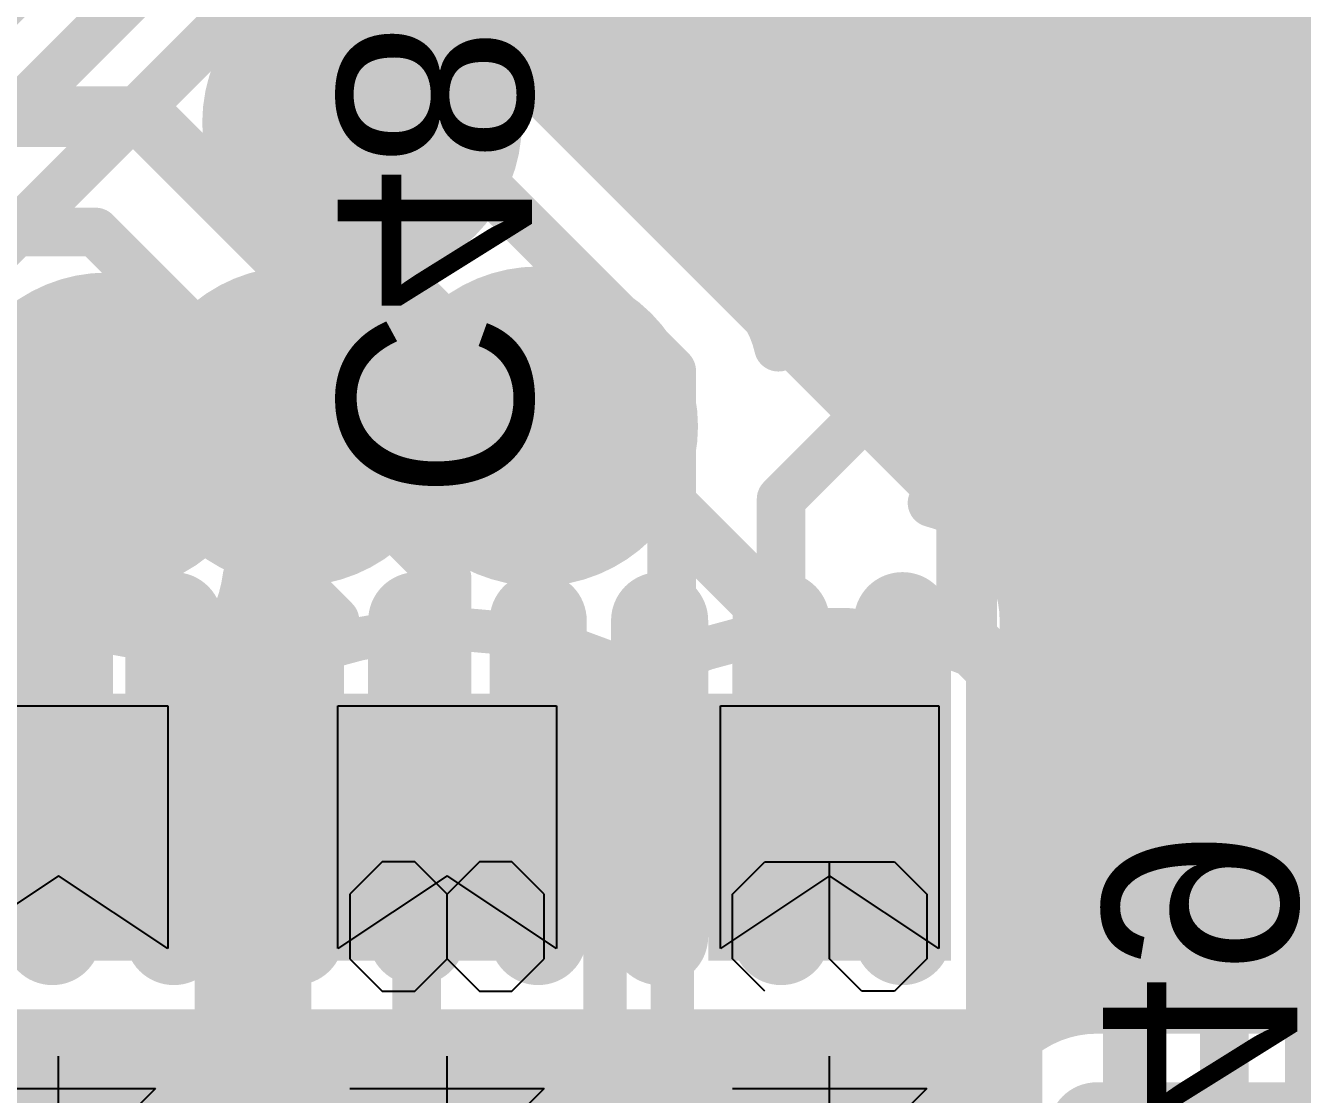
# Model space of a CAD drawing. Header units: millimetres. Extents: x 0.11 to 5.67, y 0.55 to 4.24.
# Drawn here: x 3.1118 to 3.3188, y 2.0423 to 2.2155 of the extents above; entities that cross this region are included whole.
import ezdxf

# ---------------------------------------------------------------- set-up
doc = ezdxf.new("R2010")
doc.units = ezdxf.units.MM
doc.header["$MEASUREMENT"] = 0
for name, color, linetype in [('BottomLayer', 5, 'Continuous'), ('BottomOverlay', 54, 'Continuous'), ('BottomPaste', 16, 'Continuous'), ('BottomSolder', 6, 'Continuous'), ('InternalPlane1', 76, 'Continuous'), ('InternalPlane2', 16, 'Continuous'), ('Mechanical3', 76, 'Continuous'), ('MultiLayer', 9, 'Continuous'), ('TopLayer', 1, 'Continuous'), ('TopOverlay', 2, 'Continuous'), ('TopPaste', 8, 'Continuous'), ('TopSolder', 216, 'Continuous'), ('ViaHoleLayer', 16, 'Continuous')]:
    doc.layers.add(name, color=color, linetype=linetype)

# ---------------------------------------------------------------- blocks, each defined once
blk = doc.blocks.new('LQFP48_192')
at = {"layer": 'TopLayer', "const_width": 0.011811}
for points in [[(-0.0295276, 0.1909448), (-0.0295276, 0.1397638)], [(-0.0098425, 0.1909448), (-0.0098425, 0.1397638)], [(0.0098425, 0.1909448), (0.0098425, 0.1397638)], [(0.0295276, 0.1909448), (0.0295276, 0.1397638)], [(0.0492126, 0.1909448), (0.0492126, 0.1397638)], [(0.0688976, 0.1909448), (0.0688976, 0.1397638)], [(0.0885827, 0.1909448), (0.0885827, 0.1397638)], [(0.1082677, 0.1909448), (0.1082677, 0.1397638)], [(0.1909448, 0.1082677), (0.1397638, 0.1082677)]]:
    blk.add_lwpolyline(points, dxfattribs=at)
at = {"layer": 'TopLayer', "const_width": 0.0059055}
for points in [[(-0.0324803, 0.1909448, 1), (-0.0265749, 0.1909448, 1)], [(-0.0127952, 0.1909448, 1), (-0.0068898, 0.1909448, 1)], [(0.0068898, 0.1909448, 1), (0.0127952, 0.1909448, 1)], [(0.0265749, 0.1909448, 1), (0.0324803, 0.1909448, 1)], [(0.0462599, 0.1909448, 1), (0.0521653, 0.1909448, 1)], [(0.0659449, 0.1909448, 1), (0.0718503, 0.1909448, 1)], [(0.08563, 0.1909448, 1), (0.0915354, 0.1909448, 1)], [(0.105315, 0.1909448, 1), (0.1112204, 0.1909448, 1)], [(-0.0324803, 0.1397638, 1), (-0.0265749, 0.1397638, 1)], [(-0.0127952, 0.1397638, 1), (-0.0068898, 0.1397638, 1)], [(0.0068898, 0.1397638, 1), (0.0127952, 0.1397638, 1)], [(0.0265749, 0.1397638, 1), (0.0324803, 0.1397638, 1)], [(0.0462599, 0.1397638, 1), (0.0521653, 0.1397638, 1)], [(0.0659449, 0.1397638, 1), (0.0718503, 0.1397638, 1)], [(0.08563, 0.1397638, 1), (0.0915354, 0.1397638, 1)], [(0.105315, 0.1397638, 1), (0.1112204, 0.1397638, 1)], [(0.1368111, 0.1082677, 1), (0.1427165, 0.1082677, 1)]]:
    blk.add_lwpolyline(points, format="xyb", close=True, dxfattribs=at)
at = {"layer": 'TopOverlay', "const_width": 0.007874}
for points in [[(-0.1181102, 0.1181102), (0.1181102, 0.1181102)], [(0.1181102, -0.1181102), (0.1181102, 0.1181102)]]:
    blk.add_lwpolyline(points, dxfattribs=at)
at = {"layer": 'TopOverlay', "const_width": 0.003937}
blk.add_lwpolyline([(0.1161417, 0.1181102, 1), (0.1200787, 0.1181102, 1)], format="xyb", close=True, dxfattribs=at)
blk.add_lwpolyline([(0.1161417, 0.1181102, 1), (0.1200787, 0.1181102, 1)], format="xyb", close=True, dxfattribs=at)
at = {"layer": 'TopPaste', "const_width": 0.011811}
for points in [[(-0.0295276, 0.1909448), (-0.0295276, 0.1397638)], [(-0.0098425, 0.1909448), (-0.0098425, 0.1397638)], [(0.0098425, 0.1909448), (0.0098425, 0.1397638)], [(0.0295276, 0.1909448), (0.0295276, 0.1397638)], [(0.0492126, 0.1909448), (0.0492126, 0.1397638)], [(0.0688976, 0.1909448), (0.0688976, 0.1397638)], [(0.0885827, 0.1909448), (0.0885827, 0.1397638)], [(0.1082677, 0.1909448), (0.1082677, 0.1397638)], [(0.1909448, 0.1082677), (0.1397638, 0.1082677)]]:
    blk.add_lwpolyline(points, dxfattribs=at)
at = {"layer": 'TopPaste', "const_width": 0.0059055}
for points in [[(-0.0324803, 0.1909448, 1), (-0.0265749, 0.1909448, 1)], [(-0.0127952, 0.1909448, 1), (-0.0068898, 0.1909448, 1)], [(0.0068898, 0.1909448, 1), (0.0127952, 0.1909448, 1)], [(0.0265749, 0.1909448, 1), (0.0324803, 0.1909448, 1)], [(0.0462599, 0.1909448, 1), (0.0521653, 0.1909448, 1)], [(0.0659449, 0.1909448, 1), (0.0718503, 0.1909448, 1)], [(0.08563, 0.1909448, 1), (0.0915354, 0.1909448, 1)], [(0.105315, 0.1909448, 1), (0.1112204, 0.1909448, 1)], [(-0.0324803, 0.1397638, 1), (-0.0265749, 0.1397638, 1)], [(-0.0127952, 0.1397638, 1), (-0.0068898, 0.1397638, 1)], [(0.0068898, 0.1397638, 1), (0.0127952, 0.1397638, 1)], [(0.0265749, 0.1397638, 1), (0.0324803, 0.1397638, 1)], [(0.0462599, 0.1397638, 1), (0.0521653, 0.1397638, 1)], [(0.0659449, 0.1397638, 1), (0.0718503, 0.1397638, 1)], [(0.08563, 0.1397638, 1), (0.0915354, 0.1397638, 1)], [(0.105315, 0.1397638, 1), (0.1112204, 0.1397638, 1)], [(0.1368111, 0.1082677, 1), (0.1427165, 0.1082677, 1)]]:
    blk.add_lwpolyline(points, format="xyb", close=True, dxfattribs=at)
at = {"layer": 'TopSolder', "const_width": 0.015748}
for points in [[(-0.0295276, 0.1909448), (-0.0295276, 0.1397638)], [(-0.0098425, 0.1909448), (-0.0098425, 0.1397638)], [(0.0098425, 0.1909448), (0.0098425, 0.1397638)], [(0.0295276, 0.1909448), (0.0295276, 0.1397638)], [(0.0492126, 0.1909448), (0.0492126, 0.1397638)], [(0.0688976, 0.1909448), (0.0688976, 0.1397638)], [(0.0885827, 0.1909448), (0.0885827, 0.1397638)], [(0.1082677, 0.1909448), (0.1082677, 0.1397638)], [(0.1909448, 0.1082677), (0.1397638, 0.1082677)]]:
    blk.add_lwpolyline(points, dxfattribs=at)
at = {"layer": 'TopSolder', "const_width": 0.007874}
for points in [[(-0.0334646, 0.1909448, 1), (-0.0255906, 0.1909448, 1)], [(-0.0137795, 0.1909448, 1), (-0.0059055, 0.1909448, 1)], [(0.0059055, 0.1909448, 1), (0.0137795, 0.1909448, 1)], [(0.0255906, 0.1909448, 1), (0.0334646, 0.1909448, 1)], [(0.0452756, 0.1909448, 1), (0.0531496, 0.1909448, 1)], [(0.0649606, 0.1909448, 1), (0.0728346, 0.1909448, 1)], [(0.0846457, 0.1909448, 1), (0.0925197, 0.1909448, 1)], [(0.1043307, 0.1909448, 1), (0.1122047, 0.1909448, 1)], [(-0.0334646, 0.1397638, 1), (-0.0255906, 0.1397638, 1)], [(-0.0137795, 0.1397638, 1), (-0.0059055, 0.1397638, 1)], [(0.0059055, 0.1397638, 1), (0.0137795, 0.1397638, 1)], [(0.0255906, 0.1397638, 1), (0.0334646, 0.1397638, 1)], [(0.0452756, 0.1397638, 1), (0.0531496, 0.1397638, 1)], [(0.0649606, 0.1397638, 1), (0.0728346, 0.1397638, 1)], [(0.0846457, 0.1397638, 1), (0.0925197, 0.1397638, 1)], [(0.1043307, 0.1397638, 1), (0.1122047, 0.1397638, 1)], [(0.1358268, 0.1082677, 1), (0.1437008, 0.1082677, 1)]]:
    blk.add_lwpolyline(points, format="xyb", close=True, dxfattribs=at)
blk = doc.blocks.new('CC0603_B_231')
at = {"layer": 'BottomLayer'}
for points in [[(-0.0531496, -0.0177165), (-0.0137796, -0.0177165), (-0.0531496, 0.0177165), (-0.0137796, 0.0177165)], [(0.0531495, 0.0177165), (0.0137795, 0.0177165), (0.0531495, -0.0177165), (0.0137795, -0.0177165)]]:
    blk.add_solid(points, dxfattribs=at)
at = {"layer": 'BottomOverlay', "const_width": 0.0070079}
for points in [[(-0.0599646, 0.0255), (0.0600354, 0.0255)], [(-0.0600394, -0.0255906), (0.0600393, -0.0255906)]]:
    blk.add_lwpolyline(points, dxfattribs=at)
at = {"layer": 'BottomOverlay', "const_width": 0.0035039}
for points in [[(-0.0617166, 0.0255, 1), (-0.0582126, 0.0255, 1)], [(0.0582834, 0.0255, 1), (0.0617874, 0.0255, 1)], [(-0.062104, 0.0254697, 1), (-0.0586, 0.0254697, 1)], [(0.0586708, 0.0254697, 1), (0.0621748, 0.0254697, 1)], [(-0.0620595, -0.025576, 1), (-0.0585555, -0.025576, 1)], [(-0.0617914, -0.0255906, 1), (-0.0582874, -0.0255906, 1)], [(0.0582873, -0.0255906, 1), (0.0617913, -0.0255906, 1)], [(0.0586263, -0.025576, 1), (0.0621303, -0.025576, 1)]]:
    blk.add_lwpolyline(points, format="xyb", close=True, dxfattribs=at)
at = {"layer": 'BottomOverlay', "const_width": 0.0070079}
for points in [[(-0.0603075, -0.025576, -0.2011811506940102), (-0.060352, 0.0254697)], [(0.0604228, 0.0254697, -0.2011811506940102), (0.0603783, -0.025576)]]:
    blk.add_lwpolyline(points, format="xyb", dxfattribs=at)
at = {"layer": 'BottomPaste'}
for p, q in [((-0.0531496, -0.0177165), (-0.0531496, 0.0177165)), ((-0.0531496, 0.0177165), (-0.0137796, 0.0177165)), ((-0.0137796, 0.0177165), (-0.0255906, 0)), ((0.0255905, 0), (0.0137795, 0.0177165)), ((0.0137795, 0.0177165), (0.0531495, 0.0177165)), ((0.0531495, 0.0177165), (0.0531495, -0.0177165)), ((-0.0255906, 0), (-0.0137796, -0.0177165)), ((0.0137795, -0.0177165), (0.0255905, 0)), ((-0.0137796, -0.0177165), (-0.0531496, -0.0177165)), ((0.0531495, -0.0177165), (0.0137795, -0.0177165))]:
    blk.add_line(p, q, dxfattribs=at)
at = {"layer": 'BottomSolder'}
for points in [[(-0.0551181, -0.019685), (-0.0118111, -0.019685), (-0.0551181, 0.019685), (-0.0118111, 0.019685)], [(0.055118, 0.019685), (0.011811, 0.019685), (0.055118, -0.019685), (0.011811, -0.019685)]]:
    blk.add_solid(points, dxfattribs=at)
at = {"layer": 'Mechanical3'}
for p, q in [((-0.0561024, 0.0105003), (-0.0508547, 0.015748)), ((-0.0508547, 0.015748), (-0.0403594, 0.015748)), ((-0.0403594, 0.015748), (-0.0351118, 0.0105003)), ((-0.0088735, 0.015748), (-0.0088735, -0.0157379)), ((0.0068694, 0.0105003), (0.0121171, 0.015748)), ((0.0121171, 0.015748), (0.0226124, 0.015748)), ((0.0226124, 0.015748), (0.02786, 0.0105003)), ((-0.0561024, -0.0104903), (-0.0561024, 0.0105003)), ((0.02786, 0.0105003), (0.02786, -0.0104903)), ((-0.0088735, -0.0157379), (-0.0246165, 5e-06)), ((-0.0246165, 5e-06), (-0.0036259, 5e-06)), ((0.0068694, -0.0052426), (0.0121171, 5e-06)), ((0.0121171, 5e-06), (0.02786, 5e-06)), ((0.0068694, -0.0104903), (0.0068694, -0.0052426)), ((-0.0508547, -0.0157379), (-0.0561024, -0.0104903)), ((-0.0351118, -0.0104903), (-0.0403594, -0.0157379)), ((0.0121171, -0.0157379), (0.0068694, -0.0104903)), ((0.02786, -0.0104903), (0.0226124, -0.0157379)), ((-0.0403594, -0.0157379), (-0.0508547, -0.0157379)), ((0.0226124, -0.0157379), (0.0121171, -0.0157379))]:
    blk.add_line(p, q, dxfattribs=at)
blk = doc.blocks.new('CC0603_B_232')
at = {"layer": 'BottomLayer'}
for points in [[(-0.0531496, -0.0177165), (-0.0137796, -0.0177165), (-0.0531496, 0.0177165), (-0.0137796, 0.0177165)], [(0.0531495, 0.0177165), (0.0137795, 0.0177165), (0.0531495, -0.0177165), (0.0137795, -0.0177165)]]:
    blk.add_solid(points, dxfattribs=at)
at = {"layer": 'BottomOverlay', "const_width": 0.0070079}
for points in [[(-0.0599646, 0.0255), (0.0600354, 0.0255)], [(-0.0600394, -0.0255906), (0.0600393, -0.0255906)]]:
    blk.add_lwpolyline(points, dxfattribs=at)
at = {"layer": 'BottomOverlay', "const_width": 0.0035039}
for points in [[(-0.0617166, 0.0255, 1), (-0.0582126, 0.0255, 1)], [(0.0582834, 0.0255, 1), (0.0617874, 0.0255, 1)], [(-0.062104, 0.0254697, 1), (-0.0586, 0.0254697, 1)], [(0.0586708, 0.0254697, 1), (0.0621748, 0.0254697, 1)], [(-0.0620595, -0.025576, 1), (-0.0585555, -0.025576, 1)], [(-0.0617914, -0.0255906, 1), (-0.0582874, -0.0255906, 1)], [(0.0582873, -0.0255906, 1), (0.0617913, -0.0255906, 1)], [(0.0586263, -0.025576, 1), (0.0621303, -0.025576, 1)]]:
    blk.add_lwpolyline(points, format="xyb", close=True, dxfattribs=at)
at = {"layer": 'BottomOverlay', "const_width": 0.0070079}
for points in [[(-0.0603075, -0.025576, -0.2011811506940102), (-0.060352, 0.0254697)], [(0.0604228, 0.0254697, -0.2011811506940102), (0.0603783, -0.025576)]]:
    blk.add_lwpolyline(points, format="xyb", dxfattribs=at)
at = {"layer": 'BottomPaste'}
for p, q in [((-0.0531496, -0.0177165), (-0.0531496, 0.0177165)), ((-0.0531496, 0.0177165), (-0.0137796, 0.0177165)), ((-0.0137796, 0.0177165), (-0.0255906, 0)), ((0.0255905, 0), (0.0137795, 0.0177165)), ((0.0137795, 0.0177165), (0.0531495, 0.0177165)), ((0.0531495, 0.0177165), (0.0531495, -0.0177165)), ((-0.0255906, 0), (-0.0137796, -0.0177165)), ((0.0137795, -0.0177165), (0.0255905, 0)), ((-0.0137796, -0.0177165), (-0.0531496, -0.0177165)), ((0.0531495, -0.0177165), (0.0137795, -0.0177165))]:
    blk.add_line(p, q, dxfattribs=at)
at = {"layer": 'BottomSolder'}
for points in [[(-0.0551181, -0.019685), (-0.0118111, -0.019685), (-0.0551181, 0.019685), (-0.0118111, 0.019685)], [(0.055118, 0.019685), (0.011811, 0.019685), (0.055118, -0.019685), (0.011811, -0.019685)]]:
    blk.add_solid(points, dxfattribs=at)
at = {"layer": 'Mechanical3'}
for p, q in [((-0.0561024, 0.0105003), (-0.0508547, 0.015748)), ((-0.0508547, 0.015748), (-0.0403594, 0.015748)), ((-0.0403594, 0.015748), (-0.0351118, 0.0105003)), ((-0.0088735, 0.015748), (-0.0088735, -0.0157379)), ((0.0121171, 0.015748), (0.0068694, 0.0105003)), ((0.0226124, 0.015748), (0.0121171, 0.015748)), ((0.02786, 0.0105003), (0.0226124, 0.015748)), ((-0.0561024, -0.0104903), (-0.0561024, 0.0105003)), ((0.0068694, 0.0105003), (0.0068694, 0.0052527)), ((0.02786, 0.0052527), (0.02786, 0.0105003)), ((0.0068694, 0.0052527), (0.0121171, 5e-06)), ((0.0226124, 5e-06), (0.02786, 0.0052527)), ((-0.0088735, -0.0157379), (-0.0246165, 5e-06)), ((-0.0246165, 5e-06), (-0.0036259, 5e-06)), ((0.0121171, 5e-06), (0.0068694, -0.0052426)), ((0.0121171, 5e-06), (0.0226124, 5e-06)), ((0.02786, -0.0052426), (0.0226124, 5e-06)), ((0.0068694, -0.0052426), (0.0068694, -0.0104903)), ((0.02786, -0.0104903), (0.02786, -0.0052426)), ((-0.0508547, -0.0157379), (-0.0561024, -0.0104903)), ((-0.0351118, -0.0104903), (-0.0403594, -0.0157379)), ((0.0068694, -0.0104903), (0.0121171, -0.0157379)), ((0.0226124, -0.0157379), (0.02786, -0.0104903)), ((-0.0403594, -0.0157379), (-0.0508547, -0.0157379)), ((0.0121171, -0.0157379), (0.0226124, -0.0157379))]:
    blk.add_line(p, q, dxfattribs=at)
blk = doc.blocks.new('CC0603_B_275')
at = {"layer": 'BottomLayer'}
for points in [[(-0.0531496, -0.0177165), (-0.0137796, -0.0177165), (-0.0531496, 0.0177165), (-0.0137796, 0.0177165)], [(0.0531495, 0.0177165), (0.0137795, 0.0177165), (0.0531495, -0.0177165), (0.0137795, -0.0177165)]]:
    blk.add_solid(points, dxfattribs=at)
at = {"layer": 'BottomOverlay', "const_width": 0.0070079}
for points in [[(-0.0599646, 0.0255), (0.0600354, 0.0255)], [(-0.0600394, -0.0255906), (0.0600393, -0.0255906)]]:
    blk.add_lwpolyline(points, dxfattribs=at)
at = {"layer": 'BottomOverlay', "const_width": 0.0035039}
for points in [[(-0.0617166, 0.0255, 1), (-0.0582126, 0.0255, 1)], [(0.0582834, 0.0255, 1), (0.0617874, 0.0255, 1)], [(-0.062104, 0.0254697, 1), (-0.0586, 0.0254697, 1)], [(0.0586708, 0.0254697, 1), (0.0621748, 0.0254697, 1)], [(-0.0620595, -0.025576, 1), (-0.0585555, -0.025576, 1)], [(-0.0617914, -0.0255906, 1), (-0.0582874, -0.0255906, 1)], [(0.0582873, -0.0255906, 1), (0.0617913, -0.0255906, 1)], [(0.0586263, -0.025576, 1), (0.0621303, -0.025576, 1)]]:
    blk.add_lwpolyline(points, format="xyb", close=True, dxfattribs=at)
at = {"layer": 'BottomOverlay', "const_width": 0.0070079}
for points in [[(-0.0603075, -0.025576, -0.2011811506940102), (-0.060352, 0.0254697)], [(0.0604228, 0.0254697, -0.2011811506940102), (0.0603783, -0.025576)]]:
    blk.add_lwpolyline(points, format="xyb", dxfattribs=at)
at = {"layer": 'BottomPaste'}
for p, q in [((-0.0531496, -0.0177165), (-0.0531496, 0.0177165)), ((-0.0531496, 0.0177165), (-0.0137796, 0.0177165)), ((-0.0137796, 0.0177165), (-0.0255906, 0)), ((0.0255905, 0), (0.0137795, 0.0177165)), ((0.0137795, 0.0177165), (0.0531495, 0.0177165)), ((0.0531495, 0.0177165), (0.0531495, -0.0177165)), ((-0.0255906, 0), (-0.0137796, -0.0177165)), ((0.0137795, -0.0177165), (0.0255905, 0)), ((-0.0137796, -0.0177165), (-0.0531496, -0.0177165)), ((0.0531495, -0.0177165), (0.0137795, -0.0177165))]:
    blk.add_line(p, q, dxfattribs=at)
at = {"layer": 'BottomSolder'}
for points in [[(-0.0551181, -0.019685), (-0.0118111, -0.019685), (-0.0551181, 0.019685), (-0.0118111, 0.019685)], [(0.055118, 0.019685), (0.011811, 0.019685), (0.055118, -0.019685), (0.011811, -0.019685)]]:
    blk.add_solid(points, dxfattribs=at)
at = {"layer": 'Mechanical3'}
for p, q in [((-0.0561024, 0.0105003), (-0.0508547, 0.015748)), ((-0.0508547, 0.015748), (-0.0403594, 0.015748)), ((-0.0403594, 0.015748), (-0.0351118, 0.0105003)), ((-0.0088735, 0.015748), (-0.0088735, -0.0157379)), ((-0.0561024, -0.0104903), (-0.0561024, 0.0105003)), ((-0.0088735, -0.0157379), (-0.0246165, 5e-06)), ((-0.0246165, 5e-06), (-0.0036259, 5e-06)), ((-0.0508547, -0.0157379), (-0.0561024, -0.0104903)), ((-0.0351118, -0.0104903), (-0.0403594, -0.0157379)), ((-0.0403594, -0.0157379), (-0.0508547, -0.0157379))]:
    blk.add_line(p, q, dxfattribs=at)

msp = doc.modelspace()

# ---------------------------------------------------------------- linework, layer by layer
at = {"layer": 'BottomLayer'}
for points, const_width in [([(3.3198818, 1.9704725), (3.3198818, 2.5285434)], 0.007874), ([(3.3021653, 2.154445), (3.3021653, 2.5212049)], 0.007874), ([(3.1390574, 2.2625174), (3.2643272, 2.1372476)], 0.0098425), ([(3.1299213, 2.2362205), (3.1663386, 2.1998032)], 0.007874), ([(3.1927234, 2.2352982), (3.2439051, 2.1841165)], 0.007874), ([(3.2085395, 2.2194821), (3.3021653, 2.2194821)], 0.007874), ([(3.2164135, 2.2116081), (3.3021653, 2.2116081)], 0.007874), ([(3.2242875, 2.2037341), (3.3021653, 2.2037341)], 0.007874), ([(2.9360236, 2.2007874), (3.1309055, 2.2007874)], 0.0098425), ([(3.1309055, 2.2007874), (3.1545275, 2.1771654)], 0.0098425), ([(3.2321615, 2.1958601), (3.3021653, 2.1958601)], 0.007874), ([(3.2400355, 2.1879861), (3.2472887, 2.1879861)], 0.007874), ([(3.2822389, 2.1879861), (3.3021653, 2.1879861)], 0.007874), ([(2.9382018, 2.1820866), (3.1231423, 2.1820866)], 0.007874), ([(3.1231423, 2.1820866), (3.1546383, 2.1505906)], 0.007874), ([(3.287954, 2.1801121), (3.3021653, 2.1801121)], 0.007874), ([(3.1545275, 2.1771654), (3.1683071, 2.1771654)], 0.0098425), ([(3.1683071, 2.1771654), (3.1948819, 2.1505906)], 0.0098425), ([(3.2901841, 2.1722381), (3.3021653, 2.1722381)], 0.007874), ([(3.2647638, 2.1692913), (3.2854331, 2.148622)], 0.007874), ([(3.2903488, 2.1687613), (3.2979606, 2.1611495)], 0.007874), ([(3.294746, 2.1643641), (3.3021653, 2.1643641)], 0.007874), ([(3.1242468, 2.1488531), (3.125, 2.1496063)], 0.019685), ([(3.1242468, 2.1291681), (3.1242468, 2.1488531)], 0.019685), ([(3.1948819, 2.1505906), (3.1975184, 2.1479541)], 0.0098425), ([(3.1546383, 2.1505906), (3.1555118, 2.1505906)], 0.007874), ([(3.1555118, 2.1505906), (3.1801181, 2.1259843)], 0.007874), ([(3.1975184, 2.1479541), (3.2053924, 2.1479541)], 0.0098425), ([(3.2053924, 2.1479541), (3.2096457, 2.1437008)], 0.0098425), ([(3.2854331, 2.0875984), (3.2854331, 2.148622)], 0.007874), ([(3.2096457, 2.1437007), (3.2096457, 2.1437008)], 0.0098425), ([(3.2096457, 2.1437007), (3.2194881, 2.1338583)], 0.0098425), ([(3.2643272, 2.1161417), (3.2643272, 2.1372476)], 0.0098425), ([(3.1161417, 2.121063), (3.1242468, 2.1291681)], 0.019685), ([(3.2194881, 2.1338583), (3.2194882, 2.1338583)], 0.0098425), ([(3.2194882, 2.1338583), (3.242126, 2.1112205)], 0.0098425), ([(3.1161417, 2.0866142), (3.1161417, 2.121063)], 0.019685), ([(3.1801181, 2.0856299), (3.1801181, 2.1259843)], 0.007874), ([(3.1474971, 2.1249941), (3.1560533, 2.1249941)], 0.007874), ([(3.1560418, 2.1250056), (3.1619529, 2.1190945)], 0.007874), ([(3.1456132, 2.1190945), (3.148622, 2.1190945)], 0.007874), ([(3.148622, 2.0521653), (3.148622, 2.1190945)], 0.007874), ([(3.1486221, 2.0521653), (3.1486221, 2.1190945)], 0.007874), ([(3.1486221, 2.1190945), (3.1619529, 2.1190945)], 0.007874), ([(3.2643272, 2.1161417), (3.2706694, 2.1097995)], 0.0098425), ([(3.242126, 2.0856298), (3.242126, 2.1112205)], 0.0098425), ([(3.2706694, 2.07874), (3.2706694, 2.1097995)], 0.0098425), ([(3.1161417, 2.0866142), (3.117126, 2.0856299)], 0.019685), ([(3.2854331, 2.0875984), (3.3061023, 2.0669292)], 0.007874), ([(3.2706694, 2.07874), (3.2913386, 2.0580708)], 0.0098425), ([(3.3061023, 1.917212), (3.3061023, 2.0669292)], 0.007874), ([(3.2913386, 1.9330709), (3.2913386, 2.0580708)], 0.0098425), ([(3.0856299, 2.0521653), (3.148622, 2.0521653)], 0.007874), ([(3.1486221, 2.0521653), (3.2106299, 2.0521653)], 0.007874), ([(3.2106299, 2.0521652), (3.2707974, 2.0521652)], 0.007874), ([(3.0875984, 2.0501969), (3.1466536, 2.0501969)], 0.007874), ([(3.1466536, 1.9872047), (3.1466536, 2.0501969)], 0.007874), ([(3.1505905, 2.0501969), (3.2096457, 2.0501969)], 0.007874), ([(3.1505905, 1.9872047), (3.1505905, 2.0501969)], 0.007874), ([(3.2096457, 1.9872047), (3.2096457, 2.0501969)], 0.007874), ([(3.2125984, 2.0501968), (3.2716536, 2.0501968)], 0.007874), ([(3.2125984, 1.9872046), (3.2125984, 2.0501968)], 0.007874), ([(3.2716536, 1.9872046), (3.2716536, 2.0501968)], 0.007874), ([(3.2726379, 1.9721289), (3.2726379, 2.0503247)], 0.007874), ([(3.117126, 2.0187008), (3.117126, 2.0462598)], 0.007874), ([(3.1466536, 2.0462541), (3.1505905, 2.0462541)], 0.007874), ([(3.1801181, 2.0187008), (3.1801181, 2.0462598)], 0.007874), ([(3.242126, 2.0187007), (3.242126, 2.0462597)], 0.007874), ([(3.1466536, 2.0383801), (3.1505905, 2.0383801)], 0.007874)]:
    msp.add_lwpolyline(points, dxfattribs=dict(at, const_width=const_width))
for points, const_width in [([(3.214445, 2.2116081, 1), (3.218382, 2.2116081, 1)], 0.003937), ([(3.3001968, 2.2116081, 1), (3.3041338, 2.2116081, 1)], 0.003937), ([(3.1604331, 2.1998032, 1), (3.1722441, 2.1998032, 1)], 0.011811), ([(3.222319, 2.2037341, 1), (3.226256, 2.2037341, 1)], 0.003937), ([(3.3001968, 2.2037341, 1), (3.3041338, 2.2037341, 1)], 0.003937), ([(3.1284449, 2.2007874, 1), (3.1333661, 2.2007874, 1)], 0.0049212), ([(3.1284449, 2.2007874, 1), (3.1333661, 2.2007874, 1)], 0.0049212), ([(3.1643701, 2.1998032, 1), (3.1683071, 2.1998032, 1)], 0.003937), ([(3.230193, 2.1958601, 1), (3.23413, 2.1958601, 1)], 0.003937), ([(3.3001968, 2.1958601, 1), (3.3041338, 2.1958601, 1)], 0.003937), ([(3.238067, 2.1879861, 1), (3.242004, 2.1879861, 1)], 0.003937), ([(3.2453202, 2.1879861, 1), (3.2492572, 2.1879861, 1)], 0.003937), ([(3.2802704, 2.1879861, 1), (3.2842074, 2.1879861, 1)], 0.003937), ([(3.3001968, 2.1879861, 1), (3.3041338, 2.1879861, 1)], 0.003937), ([(3.2419366, 2.1841165, 1), (3.2458736, 2.1841165, 1)], 0.003937), ([(3.2419366, 2.1841165, 1), (3.2458736, 2.1841165, 1)], 0.003937), ([(3.1211738, 2.1820866, 1), (3.1251108, 2.1820866, 1)], 0.003937), ([(3.1211738, 2.1820866, 1), (3.1251108, 2.1820866, 1)], 0.003937), ([(3.2859855, 2.1801121, 1), (3.2899225, 2.1801121, 1)], 0.003937), ([(3.3001968, 2.1801121, 1), (3.3041338, 2.1801121, 1)], 0.003937), ([(3.1520669, 2.1771654, 1), (3.1569881, 2.1771654, 1)], 0.0049212), ([(3.1520669, 2.1771654, 1), (3.1569881, 2.1771654, 1)], 0.0049212), ([(3.1658465, 2.1771654, 1), (3.1707677, 2.1771654, 1)], 0.0049212), ([(3.1658465, 2.1771654, 1), (3.1707677, 2.1771654, 1)], 0.0049212), ([(3.2588583, 2.1692913, 1), (3.2706693, 2.1692913, 1)], 0.011811), ([(3.2882156, 2.1722381, 1), (3.2921526, 2.1722381, 1)], 0.003937), ([(3.3001968, 2.1722381, 1), (3.3041338, 2.1722381, 1)], 0.003937), ([(3.2627953, 2.1692913, 1), (3.2667323, 2.1692913, 1)], 0.003937), ([(3.2883803, 2.1687613, 1), (3.2923173, 2.1687613, 1)], 0.003937), ([(3.2883858, 2.1692913, 1), (3.2923228, 2.1692913, 1)], 0.003937), ([(3.2927775, 2.1643641, 1), (3.2967145, 2.1643641, 1)], 0.003937), ([(3.3001968, 2.1643641, 1), (3.3041338, 2.1643641, 1)], 0.003937), ([(3.2959921, 2.1611495, 1), (3.2999291, 2.1611495, 1)], 0.003937), ([(3.2959921, 2.1611495, 1), (3.2999291, 2.1611495, 1)], 0.003937), ([(3.2959921, 2.1611495, 1), (3.2999291, 2.1611495, 1)], 0.003937), ([(3.1190945, 2.1496063, 1), (3.1309055, 2.1496063, 1)], 0.011811), ([(3.1496063, 2.1505906, 1), (3.1614173, 2.1505906, 1)], 0.011811), ([(3.1889764, 2.1505906, 1), (3.2007874, 2.1505906, 1)], 0.011811), ([(3.1200788, 2.1496063, 1), (3.1299212, 2.1496063, 1)], 0.0098425), ([(3.1193256, 2.1488531, 1), (3.129168, 2.1488531, 1)], 0.0098425), ([(3.1193256, 2.1488531, 1), (3.129168, 2.1488531, 1)], 0.0098425), ([(3.3001968, 2.154445, 1), (3.3041338, 2.154445, 1)], 0.003937), ([(3.3001968, 2.154445, 1), (3.3041338, 2.154445, 1)], 0.003937), ([(3.3001968, 2.154445, 1), (3.3041338, 2.154445, 1)], 0.003937), ([(3.1924213, 2.1505906, 1), (3.1973425, 2.1505906, 1)], 0.0049212), ([(3.1924213, 2.1505906, 1), (3.1973425, 2.1505906, 1)], 0.0049212), ([(3.1526698, 2.1505906, 1), (3.1566068, 2.1505906, 1)], 0.003937), ([(3.1526698, 2.1505906, 1), (3.1566068, 2.1505906, 1)], 0.003937), ([(3.1535433, 2.1505906, 1), (3.1574803, 2.1505906, 1)], 0.003937), ([(3.1535433, 2.1505906, 1), (3.1574803, 2.1505906, 1)], 0.003937), ([(3.1950578, 2.1479541, 1), (3.199979, 2.1479541, 1)], 0.0049212), ([(3.1950578, 2.1479541, 1), (3.199979, 2.1479541, 1)], 0.0049212), ([(3.2029318, 2.1479541, 1), (3.207853, 2.1479541, 1)], 0.0049212), ([(3.2029318, 2.1479541, 1), (3.207853, 2.1479541, 1)], 0.0049212), ([(3.2834646, 2.148622, 1), (3.2874016, 2.148622, 1)], 0.003937), ([(3.2834646, 2.148622, 1), (3.2874016, 2.148622, 1)], 0.003937), ([(3.2071851, 2.1437008, 1), (3.2121063, 2.1437008, 1)], 0.0049212), ([(3.2071851, 2.1437008, 1), (3.2121063, 2.1437008, 1)], 0.0049212), ([(3.2071851, 2.1437007, 1), (3.2121063, 2.1437007, 1)], 0.0049212), ([(3.2071851, 2.1437007, 1), (3.2121063, 2.1437007, 1)], 0.0049212), ([(3.2618666, 2.1372476, 1), (3.2667878, 2.1372476, 1)], 0.0049212), ([(3.2618666, 2.1372476, 1), (3.2667878, 2.1372476, 1)], 0.0049212), ([(3.1193256, 2.1291681, 1), (3.129168, 2.1291681, 1)], 0.0098425), ([(3.1193256, 2.1291681, 1), (3.129168, 2.1291681, 1)], 0.0098425), ([(3.2170275, 2.1338583, 1), (3.2219487, 2.1338583, 1)], 0.0049212), ([(3.2170275, 2.1338583, 1), (3.2219487, 2.1338583, 1)], 0.0049212), ([(3.2170276, 2.1338583, 1), (3.2219488, 2.1338583, 1)], 0.0049212), ([(3.2170276, 2.1338583, 1), (3.2219488, 2.1338583, 1)], 0.0049212), ([(3.1112205, 2.121063, 1), (3.1210629, 2.121063, 1)], 0.0098425), ([(3.1112205, 2.121063, 1), (3.1210629, 2.121063, 1)], 0.0098425), ([(3.1457164, 2.1262263, 1), (3.1496534, 2.1262263, 1)], 0.003937), ([(3.1457164, 2.1262263, 1), (3.1496534, 2.1262263, 1)], 0.003937), ([(3.1457165, 2.1262264, 1), (3.1496535, 2.1262264, 1)], 0.003937), ([(3.1781496, 2.1259843, 1), (3.1820866, 2.1259843, 1)], 0.003937), ([(3.1781496, 2.1259843, 1), (3.1820866, 2.1259843, 1)], 0.003937), ([(3.1455286, 2.1249941, 1), (3.1494656, 2.1249941, 1)], 0.003937), ([(3.1540733, 2.1250056, 1), (3.1580103, 2.1250056, 1)], 0.003937), ([(3.1540733, 2.1250056, 1), (3.1580103, 2.1250056, 1)], 0.003937), ([(3.1540848, 2.1249941, 1), (3.1580218, 2.1249941, 1)], 0.003937), ([(3.1436447, 2.1190945, 1), (3.1475817, 2.1190945, 1)], 0.003937), ([(3.1436447, 2.1190945, 1), (3.1475817, 2.1190945, 1)], 0.003937), ([(3.1436447, 2.1190945, 1), (3.1475817, 2.1190945, 1)], 0.003937), ([(3.1466535, 2.1190945, 1), (3.1505905, 2.1190945, 1)], 0.003937), ([(3.1466535, 2.1190945, 1), (3.1505905, 2.1190945, 1)], 0.003937), ([(3.1466536, 2.1190945, 1), (3.1505906, 2.1190945, 1)], 0.003937), ([(3.1466536, 2.1190945, 1), (3.1505906, 2.1190945, 1)], 0.003937), ([(3.1599844, 2.1190945, 1), (3.1639214, 2.1190945, 1)], 0.003937), ([(3.1599844, 2.1190945, 1), (3.1639214, 2.1190945, 1)], 0.003937), ([(3.2618666, 2.1161417, 1), (3.2667878, 2.1161417, 1)], 0.0049212), ([(3.2618666, 2.1161417, 1), (3.2667878, 2.1161417, 1)], 0.0049212), ([(3.2396654, 2.1112205, 1), (3.2445866, 2.1112205, 1)], 0.0049212), ([(3.2396654, 2.1112205, 1), (3.2445866, 2.1112205, 1)], 0.0049212), ([(3.2682088, 2.1097995, 1), (3.27313, 2.1097995, 1)], 0.0049212), ([(3.2682088, 2.1097995, 1), (3.27313, 2.1097995, 1)], 0.0049212), ([(3.1112205, 2.0866142, 1), (3.1210629, 2.0866142, 1)], 0.0098425), ([(3.1112205, 2.0866142, 1), (3.1210629, 2.0866142, 1)], 0.0098425), ([(3.1122048, 2.0856299, 1), (3.1220472, 2.0856299, 1)], 0.0098425), ([(3.2396654, 2.0856298, 1), (3.2445866, 2.0856298, 1)], 0.0049212), ([(3.2834646, 2.0875984, 1), (3.2874016, 2.0875984, 1)], 0.003937), ([(3.2834646, 2.0875984, 1), (3.2874016, 2.0875984, 1)], 0.003937), ([(3.1781496, 2.0856299, 1), (3.1820866, 2.0856299, 1)], 0.003937), ([(3.2682088, 2.07874, 1), (3.27313, 2.07874, 1)], 0.0049212), ([(3.2682088, 2.07874, 1), (3.27313, 2.07874, 1)], 0.0049212), ([(3.3041338, 2.0669292, 1), (3.3080708, 2.0669292, 1)], 0.003937), ([(3.3041338, 2.0669292, 1), (3.3080708, 2.0669292, 1)], 0.003937), ([(3.288878, 2.0580708, 1), (3.2937992, 2.0580708, 1)], 0.0049212), ([(3.288878, 2.0580708, 1), (3.2937992, 2.0580708, 1)], 0.0049212), ([(3.1466535, 2.0521653, 1), (3.1505905, 2.0521653, 1)], 0.003937), ([(3.1466535, 2.0521653, 1), (3.1505905, 2.0521653, 1)], 0.003937), ([(3.1466536, 2.0521653, 1), (3.1505906, 2.0521653, 1)], 0.003937), ([(3.1466536, 2.0521653, 1), (3.1505906, 2.0521653, 1)], 0.003937), ([(3.2086614, 2.0521653, 1), (3.2125984, 2.0521653, 1)], 0.003937), ([(3.2086614, 2.0521652, 1), (3.2125984, 2.0521652, 1)], 0.003937), ([(3.2688289, 2.0521652, 1), (3.2727659, 2.0521652, 1)], 0.003937), ([(3.1446851, 2.0501969, 1), (3.1486221, 2.0501969, 1)], 0.003937), ([(3.1446851, 2.0501969, 1), (3.1486221, 2.0501969, 1)], 0.003937), ([(3.148622, 2.0501969, 1), (3.152559, 2.0501969, 1)], 0.003937), ([(3.148622, 2.0501969, 1), (3.152559, 2.0501969, 1)], 0.003937), ([(3.2076772, 2.0501969, 1), (3.2116142, 2.0501969, 1)], 0.003937), ([(3.2076772, 2.0501969, 1), (3.2116142, 2.0501969, 1)], 0.003937), ([(3.2106299, 2.0501968, 1), (3.2145669, 2.0501968, 1)], 0.003937), ([(3.2106299, 2.0501968, 1), (3.2145669, 2.0501968, 1)], 0.003937), ([(3.2696851, 2.0501968, 1), (3.2736221, 2.0501968, 1)], 0.003937), ([(3.2696851, 2.0501968, 1), (3.2736221, 2.0501968, 1)], 0.003937), ([(3.2706694, 2.0503247, 1), (3.2746064, 2.0503247, 1)], 0.003937), ([(3.1151575, 2.0462598, 1), (3.1190945, 2.0462598, 1)], 0.003937), ([(3.1446851, 2.0462541, 1), (3.1486221, 2.0462541, 1)], 0.003937), ([(3.148622, 2.0462541, 1), (3.152559, 2.0462541, 1)], 0.003937), ([(3.1781496, 2.0462598, 1), (3.1820866, 2.0462598, 1)], 0.003937), ([(3.2401575, 2.0462597, 1), (3.2440945, 2.0462597, 1)], 0.003937)]:
    msp.add_lwpolyline(points, format="xyb", close=True, dxfattribs=dict(at, const_width=const_width))
at = {"layer": 'BottomLayer', "const_width": 0.007874}
for points in [[(3.2439051, 2.1841165, -0.7305293283701836), (3.2903543, 2.1692913)], [(3.2979606, 2.1611495, -0.1131019552425874), (3.3021653, 2.154445)], [(3.2979606, 2.1611495, -0.1131019552425874), (3.3021653, 2.154445)], [(3.1476849, 2.1262263, -0.07909072201941116), (3.1456132, 2.1190945)], [(3.1476849, 2.1262263, -0.07909072201941116), (3.1456132, 2.1190945)], [(3.1560418, 2.1250056, -0.08307596385934427), (3.147685, 2.1262264)]]:
    msp.add_lwpolyline(points, format="xyb", dxfattribs=at)
at = {"layer": 'InternalPlane1', "const_width": 0.0259055}
for points in [[(3.0766142, 2.2362205, 1), (3.1025196, 2.2362205, 1)], [(3.1533859, 2.1998032, 1), (3.1792913, 2.1998032, 1)], [(3.2518111, 2.1692913, 1), (3.2777165, 2.1692913, 1)], [(3.1120473, 2.1496063, 1), (3.1379527, 2.1496063, 1)], [(3.1425591, 2.1505906, 1), (3.1684645, 2.1505906, 1)], [(3.1819292, 2.1505906, 1), (3.2078346, 2.1505906, 1)]]:
    msp.add_lwpolyline(points, format="xyb", close=True, dxfattribs=at)
at = {"layer": 'InternalPlane2', "const_width": 0.0259055}
for points in [[(3.0766142, 2.2362205, 1), (3.1025196, 2.2362205, 1)], [(3.1533859, 2.1998032, 1), (3.1792913, 2.1998032, 1)], [(3.2518111, 2.1692913, 1), (3.2777165, 2.1692913, 1)], [(3.1425591, 2.1505906, 1), (3.1684645, 2.1505906, 1)], [(3.1819292, 2.1505906, 1), (3.2078346, 2.1505906, 1)]]:
    msp.add_lwpolyline(points, format="xyb", close=True, dxfattribs=at)
at = {"layer": 'MultiLayer', "const_width": 0.011811}
for points in [[(3.1604331, 2.1998032, 1), (3.1722441, 2.1998032, 1)], [(3.2588583, 2.1692913, 1), (3.2706693, 2.1692913, 1)], [(3.1190945, 2.1496063, 1), (3.1309055, 2.1496063, 1)], [(3.1496063, 2.1505906, 1), (3.1614173, 2.1505906, 1)], [(3.1889764, 2.1505906, 1), (3.2007874, 2.1505906, 1)]]:
    msp.add_lwpolyline(points, format="xyb", close=True, dxfattribs=at)
at = {"layer": 'TopLayer', "const_width": 0.007874}
for points in [[(3.0570866, 2.1679112), (3.1736242, 2.2844488)], [(3.0767717, 2.1681092), (3.168505, 2.2598425)], [(3.0964567, 2.1683071), (3.1673228, 2.2391732)], [(3.1826975, 2.2194821), (3.4257263, 2.2194821)], [(3.1888194, 2.2123307), (3.2290629, 2.1720872)], [(3.189542, 2.2116081), (3.4178523, 2.2116081)], [(3.197416, 2.2037341), (3.4099783, 2.2037341)], [(3.1663386, 2.1998032), (3.1762919, 2.1998032)], [(3.1762919, 2.1998032), (3.2165354, 2.1595597)], [(3.20529, 2.1958601), (3.4021043, 2.1958601)], [(3.213164, 2.1879861), (3.2472887, 2.1879861)], [(3.2822389, 2.1879861), (3.3942303, 2.1879861)], [(3.221038, 2.1801121), (3.2415736, 2.1801121)], [(3.287954, 2.1801121), (3.3894751, 2.1801121)], [(3.228912, 2.1722381), (3.2393435, 2.1722381)], [(3.2901841, 2.1722381), (3.3887796, 2.1722381)], [(3.2338283, 2.1634108), (3.2391788, 2.1687613)], [(3.234252, 2.1387795), (3.2647638, 2.1692913)], [(3.2898755, 2.1643641), (3.3887796, 2.1643641)], [(3.2165354, 2.0954724), (3.2165354, 2.1595597)], [(3.2869224, 2.1564901), (3.3887796, 2.1564901)], [(3.125, 2.1453449), (3.125, 2.1496063)], [(3.1555118, 2.0935039), (3.1555118, 2.1505906)], [(3.1948819, 2.0935039), (3.1948819, 2.1505906)], [(3.2798439, 2.1486161), (3.3833088, 2.1486161)], [(3.1164661, 2.136811), (3.125, 2.1453449)], [(3.2587177, 2.1381902), (3.2642338, 2.1437063)], [(3.2612696, 2.1407421), (3.3653865, 2.1407421)], [(3.234252, 2.0935039), (3.234252, 2.1387795)], [(3.1164661, 2.0938283), (3.1164661, 2.136811)], [(3.2680007, 2.1328681), (3.3602338, 2.1328681)], [(3.2727171, 2.1249941), (3.3583432, 2.1249941)], [(3.273622, 2.0679133), (3.273622, 2.1190945)], [(3.273622, 2.1171201), (3.3589599, 2.1171201)], [(3.273622, 2.1092461), (3.3622982, 2.1092461)], [(3.273622, 2.1013721), (3.3651576, 2.1013721)], [(3.2145669, 2.0935039), (3.2165354, 2.0954724)], [(3.1161417, 2.0935039), (3.1164661, 2.0938283)], [(3.1751969, 2.0541339), (3.1751969, 2.0935039)], [(3.273622, 2.0934981), (3.3651576, 2.0934981)], [(3.273622, 2.0856241), (3.3651576, 2.0856241)], [(3.273622, 2.0777501), (3.3651576, 2.0777501)], [(3.273622, 2.0698761), (3.3651576, 2.0698761)], [(3.2727135, 2.0620021), (3.3651576, 2.0620021)], [(3.285433, 2.0561023), (3.3366142, 2.0561023)], [(3.2679893, 2.0541281), (3.2768407, 2.0541281)], [(3.0229566, 2.0462541), (3.268382, 2.0462541)], [(3.0254925, 2.0383801), (3.2658461, 2.0383801)]]:
    msp.add_lwpolyline(points, dxfattribs=at)
for points in [[(3.1799768, 2.2214567, -0.1207856287945004), (3.1884452, 2.2126939)], [(3.2391788, 2.1687613, -1.010410357004864), (3.2903543, 2.1692913)], [(3.2290629, 2.1720872, -0.1425225517349776), (3.2338283, 2.1634108)], [(3.2290629, 2.1720872, -0.1425225517349776), (3.2338283, 2.1634108)], [(3.2903543, 2.1692913, -0.4202932705395638), (3.2642338, 2.1437063)], [(3.2587177, 2.1381902, -0.3440577257285971), (3.273622, 2.1190945)], [(3.273622, 2.0679133, -0.577350269189625), (3.2440945, 2.0508656)], [(3.2683853, 2.0265748, -0.577350269189628), (3.285433, 2.0561023)], [(3.1672244, 2.052092, -0.298648849151854), (3.1456693, 2.0508656)], [(3.1831693, 2.052092, -0.2377153155929869), (3.1672244, 2.052092)], [(3.2047244, 2.0508656, -0.2986481521134541), (3.1831693, 2.052092)], [(3.1259842, 2.0508656, -0.2679499783122484), (3.1062992, 2.0508656)], [(3.1456693, 2.0508656, -0.2679499783122484), (3.1259842, 2.0508656)], [(3.2244094, 2.0508656, -0.2679499783122484), (3.2047244, 2.0508656)], [(3.2440945, 2.0508656, -0.2679499783122484), (3.2244094, 2.0508656)]]:
    msp.add_lwpolyline(points, format="xyb", dxfattribs=at)
at = {"layer": 'TopLayer'}
for points, const_width in [([(3.1864767, 2.2126939, 1), (3.1904137, 2.2126939, 1)], 0.003937), ([(3.1868509, 2.2123307, 1), (3.1907879, 2.2123307, 1)], 0.003937), ([(3.1875735, 2.2116081, 1), (3.1915105, 2.2116081, 1)], 0.003937), ([(3.1604331, 2.1998032, 1), (3.1722441, 2.1998032, 1)], 0.011811), ([(3.1954475, 2.2037341, 1), (3.1993845, 2.2037341, 1)], 0.003937), ([(3.1643701, 2.1998032, 1), (3.1683071, 2.1998032, 1)], 0.003937), ([(3.1743234, 2.1998032, 1), (3.1782604, 2.1998032, 1)], 0.003937), ([(3.1743234, 2.1998032, 1), (3.1782604, 2.1998032, 1)], 0.003937), ([(3.2033215, 2.1958601, 1), (3.2072585, 2.1958601, 1)], 0.003937), ([(3.2111955, 2.1879861, 1), (3.2151325, 2.1879861, 1)], 0.003937), ([(3.2453202, 2.1879861, 1), (3.2492572, 2.1879861, 1)], 0.003937), ([(3.2802704, 2.1879861, 1), (3.2842074, 2.1879861, 1)], 0.003937), ([(3.2190695, 2.1801121, 1), (3.2230065, 2.1801121, 1)], 0.003937), ([(3.2396051, 2.1801121, 1), (3.2435421, 2.1801121, 1)], 0.003937), ([(3.2859855, 2.1801121, 1), (3.2899225, 2.1801121, 1)], 0.003937), ([(3.2588583, 2.1692913, 1), (3.2706693, 2.1692913, 1)], 0.011811), ([(3.2269435, 2.1722381, 1), (3.2308805, 2.1722381, 1)], 0.003937), ([(3.2270944, 2.1720872, 1), (3.2310314, 2.1720872, 1)], 0.003937), ([(3.2270944, 2.1720872, 1), (3.2310314, 2.1720872, 1)], 0.003937), ([(3.2270944, 2.1720872, 1), (3.2310314, 2.1720872, 1)], 0.003937), ([(3.237375, 2.1722381, 1), (3.241312, 2.1722381, 1)], 0.003937), ([(3.2882156, 2.1722381, 1), (3.2921526, 2.1722381, 1)], 0.003937), ([(3.2372103, 2.1687613, 1), (3.2411473, 2.1687613, 1)], 0.003937), ([(3.2372103, 2.1687613, 1), (3.2411473, 2.1687613, 1)], 0.003937), ([(3.2627953, 2.1692913, 1), (3.2667323, 2.1692913, 1)], 0.003937), ([(3.2883858, 2.1692913, 1), (3.2923228, 2.1692913, 1)], 0.003937), ([(3.2883858, 2.1692913, 1), (3.2923228, 2.1692913, 1)], 0.003937), ([(3.2318598, 2.1634108, 1), (3.2357968, 2.1634108, 1)], 0.003937), ([(3.2318598, 2.1634108, 1), (3.2357968, 2.1634108, 1)], 0.003937), ([(3.2318598, 2.1634108, 1), (3.2357968, 2.1634108, 1)], 0.003937), ([(3.287907, 2.1643641, 1), (3.291844, 2.1643641, 1)], 0.003937), ([(3.2145669, 2.1595597, 1), (3.2185039, 2.1595597, 1)], 0.003937), ([(3.2145669, 2.1595597, 1), (3.2185039, 2.1595597, 1)], 0.003937), ([(3.1190945, 2.1496063, 1), (3.1309055, 2.1496063, 1)], 0.011811), ([(3.1496063, 2.1505906, 1), (3.1614173, 2.1505906, 1)], 0.011811), ([(3.1889764, 2.1505906, 1), (3.2007874, 2.1505906, 1)], 0.011811), ([(3.2849539, 2.1564901, 1), (3.2888909, 2.1564901, 1)], 0.003937), ([(3.1230315, 2.1496063, 1), (3.1269685, 2.1496063, 1)], 0.003937), ([(3.1535433, 2.1505906, 1), (3.1574803, 2.1505906, 1)], 0.003937), ([(3.1929134, 2.1505906, 1), (3.1968504, 2.1505906, 1)], 0.003937), ([(3.2778754, 2.1486161, 1), (3.2818124, 2.1486161, 1)], 0.003937), ([(3.1230315, 2.1453449, 1), (3.1269685, 2.1453449, 1)], 0.003937), ([(3.1230315, 2.1453449, 1), (3.1269685, 2.1453449, 1)], 0.003937), ([(3.2622653, 2.1437063, 1), (3.2662023, 2.1437063, 1)], 0.003937), ([(3.2622653, 2.1437063, 1), (3.2662023, 2.1437063, 1)], 0.003937), ([(3.2593011, 2.1407421, 1), (3.2632381, 2.1407421, 1)], 0.003937), ([(3.2322835, 2.1387795, 1), (3.2362205, 2.1387795, 1)], 0.003937), ([(3.2322835, 2.1387795, 1), (3.2362205, 2.1387795, 1)], 0.003937), ([(3.1144976, 2.136811, 1), (3.1184346, 2.136811, 1)], 0.003937), ([(3.1144976, 2.136811, 1), (3.1184346, 2.136811, 1)], 0.003937), ([(3.2567492, 2.1381902, 1), (3.2606862, 2.1381902, 1)], 0.003937), ([(3.2567492, 2.1381902, 1), (3.2606862, 2.1381902, 1)], 0.003937), ([(3.2660322, 2.1328681, 1), (3.2699692, 2.1328681, 1)], 0.003937), ([(3.2707486, 2.1249941, 1), (3.2746856, 2.1249941, 1)], 0.003937), ([(3.2716535, 2.1190945, 1), (3.2755905, 2.1190945, 1)], 0.003937), ([(3.2716535, 2.1190945, 1), (3.2755905, 2.1190945, 1)], 0.003937), ([(3.2716535, 2.1171201, 1), (3.2755905, 2.1171201, 1)], 0.003937), ([(3.2716535, 2.1092461, 1), (3.2755905, 2.1092461, 1)], 0.003937), ([(3.2716535, 2.1013721, 1), (3.2755905, 2.1013721, 1)], 0.003937), ([(3.2145669, 2.0954724, 1), (3.2185039, 2.0954724, 1)], 0.003937), ([(3.2145669, 2.0954724, 1), (3.2185039, 2.0954724, 1)], 0.003937), ([(3.1141732, 2.0935039, 1), (3.1181102, 2.0935039, 1)], 0.003937), ([(3.1144976, 2.0938283, 1), (3.1184346, 2.0938283, 1)], 0.003937), ([(3.1144976, 2.0938283, 1), (3.1184346, 2.0938283, 1)], 0.003937), ([(3.1535433, 2.0935039, 1), (3.1574803, 2.0935039, 1)], 0.003937), ([(3.1732284, 2.0935039, 1), (3.1771654, 2.0935039, 1)], 0.003937), ([(3.1929134, 2.0935039, 1), (3.1968504, 2.0935039, 1)], 0.003937), ([(3.2125984, 2.0935039, 1), (3.2165354, 2.0935039, 1)], 0.003937), ([(3.2322835, 2.0935039, 1), (3.2362205, 2.0935039, 1)], 0.003937), ([(3.2716535, 2.0934981, 1), (3.2755905, 2.0934981, 1)], 0.003937), ([(3.2716535, 2.0856241, 1), (3.2755905, 2.0856241, 1)], 0.003937), ([(3.2716535, 2.0777501, 1), (3.2755905, 2.0777501, 1)], 0.003937), ([(3.2716535, 2.0698761, 1), (3.2755905, 2.0698761, 1)], 0.003937), ([(3.2716535, 2.0679133, 1), (3.2755905, 2.0679133, 1)], 0.003937), ([(3.2716535, 2.0679133, 1), (3.2755905, 2.0679133, 1)], 0.003937), ([(3.270745, 2.0620021, 1), (3.274682, 2.0620021, 1)], 0.003937), ([(3.2834645, 2.0561023, 1), (3.2874015, 2.0561023, 1)], 0.003937), ([(3.2834645, 2.0561023, 1), (3.2874015, 2.0561023, 1)], 0.003937), ([(3.1732284, 2.0541339, 1), (3.1771654, 2.0541339, 1)], 0.003937), ([(3.2660208, 2.0541281, 1), (3.2699578, 2.0541281, 1)], 0.003937), ([(3.2748722, 2.0541281, 1), (3.2788092, 2.0541281, 1)], 0.003937), ([(3.1652559, 2.052092, 1), (3.1691929, 2.052092, 1)], 0.003937), ([(3.1652559, 2.052092, 1), (3.1691929, 2.052092, 1)], 0.003937), ([(3.1812008, 2.052092, 1), (3.1851378, 2.052092, 1)], 0.003937), ([(3.1812008, 2.052092, 1), (3.1851378, 2.052092, 1)], 0.003937), ([(3.1240157, 2.0508656, 1), (3.1279527, 2.0508656, 1)], 0.003937), ([(3.1240157, 2.0508656, 1), (3.1279527, 2.0508656, 1)], 0.003937), ([(3.1437008, 2.0508656, 1), (3.1476378, 2.0508656, 1)], 0.003937), ([(3.1437008, 2.0508656, 1), (3.1476378, 2.0508656, 1)], 0.003937), ([(3.2027559, 2.0508656, 1), (3.2066929, 2.0508656, 1)], 0.003937), ([(3.2027559, 2.0508656, 1), (3.2066929, 2.0508656, 1)], 0.003937), ([(3.2224409, 2.0508656, 1), (3.2263779, 2.0508656, 1)], 0.003937), ([(3.2224409, 2.0508656, 1), (3.2263779, 2.0508656, 1)], 0.003937), ([(3.242126, 2.0508656, 1), (3.246063, 2.0508656, 1)], 0.003937), ([(3.242126, 2.0508656, 1), (3.246063, 2.0508656, 1)], 0.003937), ([(3.2664135, 2.0462541, 1), (3.2703505, 2.0462541, 1)], 0.003937)]:
    msp.add_lwpolyline(points, format="xyb", close=True, dxfattribs=dict(at, const_width=const_width))
at = {"layer": 'ViaHoleLayer', "const_width": 0.0059055}
for points in [[(3.1633859, 2.1998032, 1), (3.1692913, 2.1998032, 1)], [(3.2618111, 2.1692913, 1), (3.2677165, 2.1692913, 1)], [(3.1220473, 2.1496063, 1), (3.1279527, 2.1496063, 1)], [(3.1525591, 2.1505906, 1), (3.1584645, 2.1505906, 1)], [(3.1919292, 2.1505906, 1), (3.1978346, 2.1505906, 1)]]:
    msp.add_lwpolyline(points, format="xyb", close=True, dxfattribs=at)

# ---------------------------------------------------------------- block references
msp.add_blockref('LQFP48_192', (3.1456693, 1.9281496))
at = {"rotation": 90}
for name, p in [('CC0603_B_275', (3.117126, 2.0521654)), ('CC0603_B_232', (3.1801181, 2.0521654)), ('CC0603_B_231', (3.242126, 2.0521653))]:
    msp.add_blockref(name, p, dxfattribs=at)

# ---------------------------------------------------------------- texts
at = {"layer": 'BottomOverlay', "text_generation_flag": 2}
for s, p in [('C48', (3.1624016, 2.1387795)), ('C49', (3.2864173, 2.007874))]:
    msp.add_text(s, height=0.0314961, rotation=270, dxfattribs=at).set_placement(p)

doc.saveas('drawing.dxf')
